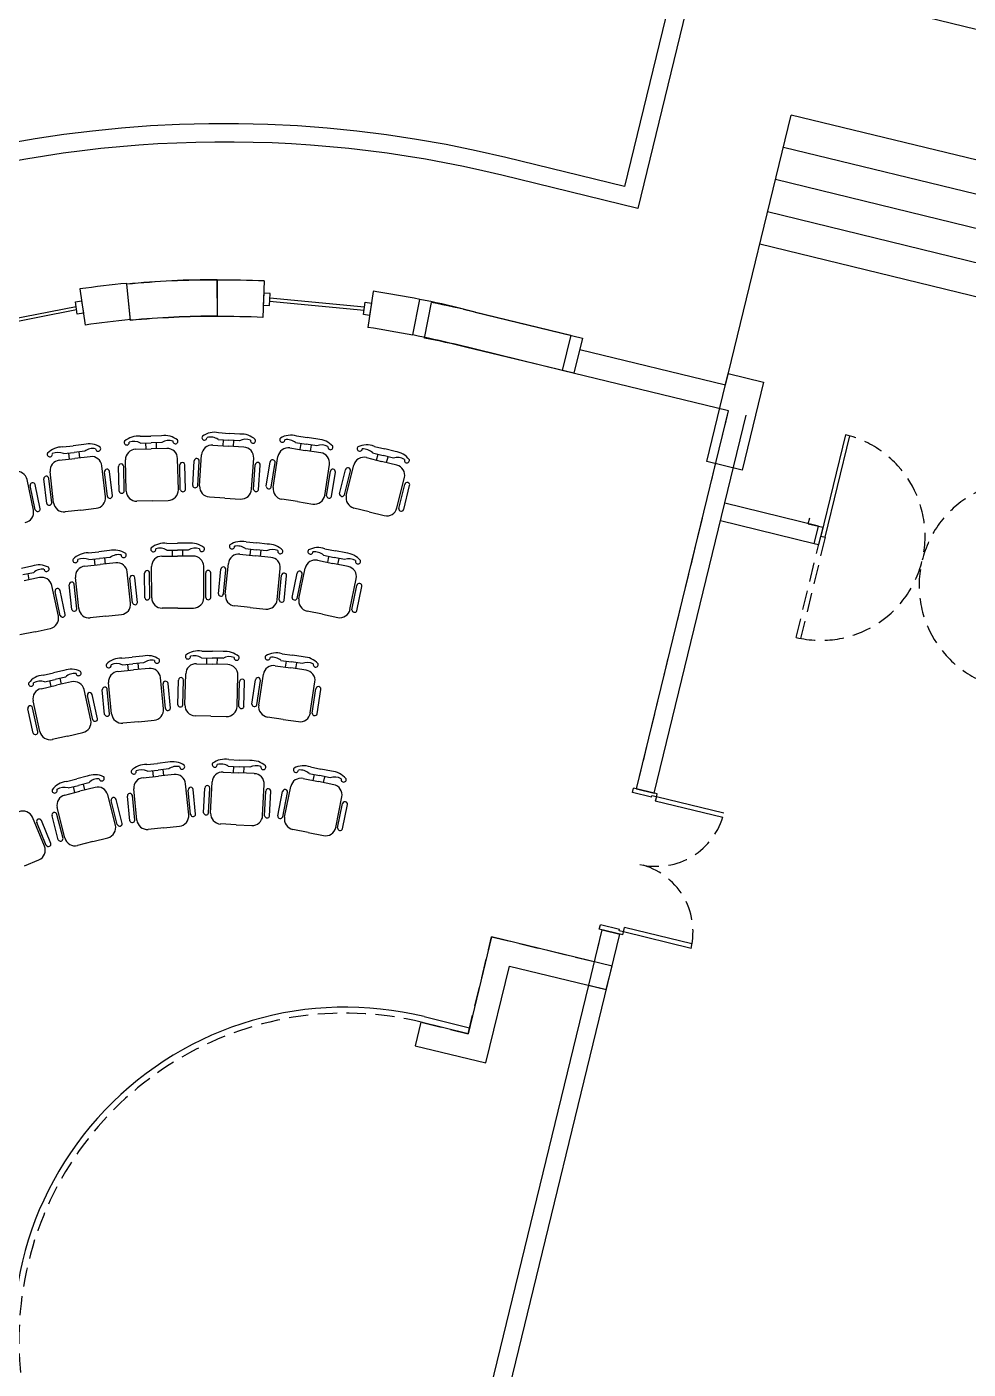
# Model space of a CAD drawing. Header units: feet. Extents: x 50754 to 76410, y 49660 to 67674.
# Drawn here: x 66143.6 to 66455.1, y 59874.4 to 60318.4 of the extents above; entities that cross this region are included whole.
import ezdxf

# ---------------------------------------------------------------- set-up
doc = ezdxf.new("R2010")
doc.units = ezdxf.units.FT
doc.linetypes.add('Amconstr', pattern=[9999, 9999, 0])
doc.linetypes.add('HIDDEN', pattern=[9.525, 6.35, -3.175])
for name, color, linetype in [('06--LINE-1 HID', 2, 'HIDDEN'), ('COL', 6, 'Continuous'), ('E--CONCRETE-1', 6, 'Continuous'), ('F--BLOCKWALL-3', 253, 'Continuous'), ('FOOTPATH', 1, 'Continuous'), ('L--DOORS-1', 1, 'Continuous'), ('L--WINDOW-2', 2, 'Continuous'), ('M--STAIR', 2, 'Continuous'), ('NOITHAT', 21, 'Continuous'), ('WALL', 4, 'Continuous')]:
    doc.layers.add(name, color=color, linetype=linetype)

# ---------------------------------------------------------------- blocks, each defined once
blk = doc.blocks.new('A$C2b783d29')
at = {"color": 253, "linetype": 'HIDDEN'}
for p, q in [((2371.5, 1803.72), (2406, 1803.72)), ((2406, 1803.72), (2406, 1802.22)), ((2406, 1802.22), (2371.53, 1802.22))]:
    blk.add_line(p, q, dxfattribs=at)
at = {"color": 253}
for p, q in [((2403, 1803.72), (2403, 1805.22)), ((2403, 1805.22), (2409, 1805.22)), ((2409, 1803.72), (2403, 1803.72)), ((2440.5, 1803.72), (2406, 1803.72)), ((2406, 1803.72), (2406, 1802.22)), ((2409, 1805.22), (2409, 1803.72)), ((2406, 1802.22), (2440.47, 1802.22))]:
    blk.add_line(p, q, dxfattribs=at)
at = {"color": 253, "linetype": 'HIDDEN'}
for centre, radius, start, end in [((2263.33, 1836.18), 23, 270, 0), ((2309.33, 1836.18), 23, 180, 270), ((2406, 1803.72), 34.5, 180, 0), ((2406, 1734.72), 34.5, 0, 180)]:
    blk.add_arc(centre, radius, start, end, dxfattribs=at)
at = {"layer": '06--LINE-1 HID', "color": 253}
for p, q in [((2218.5, 1893.68), (2218.43, 1878.18)), ((2218.43, 1878.18), (2251.43, 1878.18)), ((2251.43, 1878.18), (2251.5, 1843.18)), ((2251.5, 1843.18), (2262.33, 1843.18)), ((2310.33, 1843.18), (2439, 1843.18))]:
    blk.add_line(p, q, dxfattribs=at)
blk.add_arc((2110.5, 1893.68), 108, 0, 180, dxfattribs=at)
at = {"layer": 'COL', "color": 253}
for p, q in [((2421.29, 2042.5), (2432.59, 2046.53)), ((2441.01, 2017.89), (2429.36, 2015.02)), ((2438.61, 1946.64), (2450.6, 1947.17)), ((2439, 1895.82), (2438.93, 1932.32)), ((2450.93, 1932.32), (2451, 1895.82)), ((2218.43, 1894.26), (2210.43, 1894.26)), ((2210.43, 1894.26), (2210.43, 1870.18)), ((2218.43, 1878.18), (2218.43, 1894.26)), ((2451, 1895.82), (2439, 1895.82)), ((2251.43, 1878.18), (2218.43, 1878.18)), ((2251.43, 1837.18), (2251.43, 1878.18)), ((2210.43, 1870.18), (2243.43, 1870.18)), ((2243.43, 1870.18), (2243.43, 1837.18)), ((2421, 1834.18), (2421, 1846.18)), ((2421, 1846.18), (2451, 1846.18)), ((2451, 1846.18), (2451, 1834.18)), ((2243.43, 1837.18), (2251.43, 1837.18)), ((2451, 1834.18), (2421, 1834.18))]:
    blk.add_line(p, q, dxfattribs=at)
for centre, radius, start, end in [((2170.47, 1953.93), 278, 13.3021, 19.4566), ((2110.5, 1936.32), 328.43, 13.864, 18.8633), ((2110.5, 1932.32), 328.43, 0, 2.4997), ((2110.54, 1932.32), 340.39, 359.9999, 2.4998)]:
    blk.add_arc(centre, radius, start, end, dxfattribs=at)
at = {"layer": 'E--CONCRETE-1', "color": 253}
for p, q in [((2421.36, 2042.5), (2432.67, 2046.53)), ((2441.08, 2017.89), (2429.43, 2015.02)), ((2438.69, 1950.64), (2450.68, 1951.17)), ((2439, 1899.82), (2439, 1936.32)), ((2451, 1936.32), (2451, 1899.82)), ((2451, 1899.82), (2439, 1899.82))]:
    blk.add_line(p, q, dxfattribs=at)
for centre, radius, start, end in [((2170.54, 1953.93), 278, 13.3021, 19.4566), ((2110.57, 1936.32), 328.43, 13.864, 18.8633), ((2110.57, 1936.32), 328.43, 0, 2.4997), ((2110.61, 1936.32), 340.39, 359.9999, 2.4998)]:
    blk.add_arc(centre, radius, start, end, dxfattribs=at)
at = {"layer": 'F--BLOCKWALL-3', "color": 253}
for p, q in [((2427.42, 2061.26), (2416.24, 2056.79)), ((2444.42, 2002.6), (2432.6, 2000.24)), ((2449.61, 1966.8), (2437.6, 1965.71)), ((2439, 1843.18), (2439, 1899.82)), ((2220.5, 1893.67), (2220.43, 1878.18)), ((2447, 1846.18), (2447, 1895.82)), ((1958.67, 1843.18), (2243.5, 1843.18)), ((2243.5, 1843.18), (2262.33, 1843.18)), ((2243.5, 1843.18), (2243.5, 1837.18)), ((2262.33, 1843.18), (2262.33, 1837.18)), ((2310.33, 1843.18), (2439, 1843.18)), ((2310.33, 1843.18), (2310.33, 1837.18)), ((1977.43, 1837.18), (2262.33, 1837.18)), ((2310.33, 1837.18), (2439, 1837.18)), ((2403, 1805.22), (2403, 1837.18)), ((2409, 1805.22), (2409, 1837.18)), ((2409, 1808.72), (2409, 1805.22)), ((2409, 1808.72), (2411, 1808.72)), ((2403, 1805.22), (2409, 1805.22))]:
    blk.add_line(p, q, dxfattribs=at)
for centre, radius, start, end in [((2110.26, 1934.55), 341.53, 19.1516, 21.7775), ((2110.26, 1934.55), 329.49, 19.1516, 21.7775), ((2109, 1935.72), 342.03, 11.2755, 13.9004), ((2109, 1935.72), 329.97, 11.2755, 13.9261), ((2110.5, 1893.68), 110, 359.9975, 180), ((2109, 1935.72), 329.97, 2.5876, 5.2135), ((2109, 1935.72), 342.03, 2.5876, 5.2135)]:
    blk.add_arc(centre, radius, start, end, dxfattribs=at)
at = {"layer": 'L--DOORS-1', "color": 253}
for p, q in [((2262.33, 1844.18), (2263.83, 1844.18)), ((2262.33, 1836.18), (2262.33, 1844.18)), ((2263.83, 1837.68), (2263.83, 1844.18)), ((2308.83, 1837.68), (2308.83, 1844.18)), ((2308.83, 1844.18), (2310.33, 1844.18)), ((2310.33, 1836.18), (2310.33, 1844.18)), ((2262.33, 1836.18), (2263.33, 1836.18)), ((2263.33, 1837.68), (2263.83, 1837.68)), ((2263.33, 1836.18), (2263.33, 1837.68)), ((2263.33, 1813.18), (2263.33, 1836.18)), ((2263.33, 1836.18), (2264.83, 1836.18)), ((2264.83, 1813.23), (2264.83, 1836.18)), ((2307.83, 1813.23), (2307.83, 1836.18)), ((2309.33, 1836.18), (2307.83, 1836.18)), ((2308.83, 1837.68), (2309.33, 1837.68)), ((2309.33, 1836.18), (2309.33, 1837.68)), ((2309.33, 1836.18), (2310.33, 1836.18)), ((2309.33, 1813.18), (2309.33, 1836.18))]:
    blk.add_line(p, q, dxfattribs=at)
at = {"layer": 'L--WINDOW-2', "color": 253}
for p, q in [((2407.42, 2089.19), (2420.6, 2060.71)), ((2408.35, 2089.62), (2421.53, 2061.14)), ((2419.15, 2060.16), (2422.97, 2061.69)), ((2422.97, 2061.69), (2423.74, 2059.79)), ((2419.91, 2058.26), (2419.15, 2060.16)), ((2423.74, 2059.79), (2419.91, 2058.26)), ((2440.48, 2001.8), (2436.55, 2001.04)), ((2436.55, 2001.04), (2436.94, 1999.02)), ((2436.94, 1999.02), (2440.87, 1999.78)), ((2438.39, 1999.33), (2442.91, 1968.23)), ((2439.41, 1999.48), (2443.93, 1968.38)), ((2440.87, 1999.78), (2440.48, 2001.8)), ((2441.37, 1968.12), (2445.47, 1968.49)), ((2441.56, 1966.07), (2441.37, 1968.12)), ((2445.47, 1968.49), (2445.66, 1966.44)), ((2445.66, 1966.44), (2441.56, 1966.07))]:
    blk.add_line(p, q, dxfattribs=at)
at = {"layer": 'M--STAIR', "color": 253}
for p, q in [((2447, 1846.18), (2539, 1846.18)), ((2495, 1683.18), (2495, 1846.18)), ((2506, 1683.18), (2506, 1846.18)), ((2517, 1683.18), (2517, 1846.18)), ((2528, 1683.18), (2528, 1846.18)), ((2539, 1683.18), (2539, 1846.18))]:
    blk.add_line(p, q, dxfattribs=at)
at = {"layer": 'NOITHAT', "color": 253}
for p, q in [((2352.65, 2058.9), (2362, 2063.34)), ((2352.92, 2058.32), (2360.32, 2061.82)), ((2353.64, 2056.82), (2361.03, 2060.32)), ((2331.47, 2051.66), (2329.23, 2056.32)), ((2332.59, 2054.01), (2331.05, 2057.2)), ((2334.59, 2054.99), (2333.06, 2058.17)), ((2355.86, 2055.15), (2363.54, 2057.98)), ((2356.43, 2053.59), (2364.11, 2056.42)), ((2356.66, 2052.98), (2366.37, 2056.57)), ((2313.75, 2048.87), (2311.5, 2053.53)), ((2329.98, 2054.77), (2331.8, 2055.65)), ((2370.74, 2054.5), (2372.53, 2049.64)), ((2371.93, 2051.26), (2373.83, 2051.96)), ((2373.2, 2053.67), (2374.43, 2050.34)), ((2375.3, 2054.43), (2376.52, 2051.11)), ((2313.75, 2048.87), (2315.99, 2044.21)), ((2320.6, 2042.59), (2329.92, 2047.09)), ((2356.41, 2043.7), (2354.62, 2048.55)), ((2374.32, 2044.79), (2372.53, 2049.64)), ((2373.13, 2048.02), (2375.02, 2048.72)), ((2375.65, 2047.02), (2374.43, 2050.34)), ((2377.74, 2047.8), (2376.52, 2051.11)), ((2281.04, 2041.57), (2288.38, 2045.18)), ((2281.77, 2040.08), (2289.11, 2043.69)), ((2282.06, 2039.5), (2291.35, 2044.07)), ((2300.45, 2042.87), (2302.01, 2039.7)), ((2320.88, 2042.01), (2328.25, 2045.56)), ((2321.6, 2040.51), (2328.97, 2044.06)), ((2356.41, 2043.7), (2358.2, 2038.84)), ((2295.9, 2042.46), (2298.19, 2037.82)), ((2297.43, 2039.37), (2299.24, 2040.26)), ((2298.44, 2041.89), (2300, 2038.71)), ((2301.57, 2035.53), (2300, 2038.71)), ((2303.56, 2036.53), (2302.01, 2039.7)), ((2323.81, 2038.78), (2331.5, 2041.55)), ((2324.37, 2037.22), (2332.07, 2039.99)), ((2324.59, 2036.61), (2334.33, 2040.12)), ((2362.63, 2036.8), (2372.34, 2040.38)), ((2362.85, 2036.19), (2370.53, 2039.02)), ((2237.68, 2033.92), (2240.76, 2029.77)), ((2245.58, 2029.05), (2253.9, 2035.21)), ((2282.77, 2030.24), (2280.49, 2034.88)), ((2300.47, 2033.18), (2298.19, 2037.82)), ((2298.95, 2036.27), (2300.77, 2037.17)), ((2338.68, 2038.02), (2340.43, 2033.15)), ((2339.85, 2034.77), (2341.75, 2035.45)), ((2341.14, 2037.17), (2342.34, 2033.83)), ((2343.54, 2030.5), (2342.34, 2033.83)), ((2343.24, 2037.91), (2344.44, 2034.59)), ((2345.63, 2031.27), (2344.44, 2034.59)), ((2363.42, 2034.63), (2371.1, 2037.46)), ((2365.49, 2032.77), (2373.39, 2034.91)), ((2245.97, 2028.53), (2252.54, 2033.4)), ((2246.96, 2027.19), (2253.53, 2032.06)), ((2282.77, 2030.24), (2285.06, 2025.59)), ((2324.27, 2027.33), (2322.51, 2032.2)), ((2342.18, 2028.28), (2340.43, 2033.15)), ((2341.02, 2031.52), (2342.92, 2032.21)), ((2365.92, 2031.17), (2373.82, 2033.3)), ((2366.1, 2030.55), (2376.09, 2033.24)), ((2380.25, 2030.8), (2381.6, 2025.8)), ((2382.63, 2029.75), (2383.55, 2026.33)), ((2384.79, 2030.32), (2385.71, 2026.91)), ((2248.72, 2025.16), (2255.95, 2029)), ((2249.5, 2023.7), (2256.73, 2027.53)), ((2249.8, 2023.13), (2258.95, 2027.98)), ((2263.55, 2026.52), (2265.98, 2021.95)), ((2266.1, 2026.03), (2267.76, 2022.9)), ((2268.08, 2027.06), (2269.74, 2023.94)), ((2289.67, 2024.02), (2298.96, 2028.59)), ((2289.96, 2023.44), (2297.3, 2027.05)), ((2290.69, 2021.95), (2298.03, 2025.56)), ((2324.27, 2027.33), (2326.02, 2022.46)), ((2365.01, 2021.32), (2363.66, 2026.32)), ((2381.15, 2027.46), (2383.1, 2027.99)), ((2382.95, 2020.8), (2381.6, 2025.8)), ((2384.48, 2022.91), (2383.55, 2026.33)), ((2386.63, 2023.5), (2385.71, 2026.91)), ((2265.17, 2023.47), (2266.96, 2024.42)), ((2268.4, 2017.38), (2265.98, 2021.95)), ((2266.79, 2020.43), (2268.57, 2021.37)), ((2269.43, 2019.77), (2267.76, 2022.9)), ((2271.39, 2020.83), (2269.74, 2023.94)), ((2292.59, 2020.01), (2300.32, 2022.7)), ((2293.14, 2018.44), (2300.87, 2021.13)), ((2293.36, 2017.83), (2303.13, 2021.23)), ((2330.43, 2020.38), (2340.17, 2023.89)), ((2330.65, 2019.77), (2338.35, 2022.54)), ((2331.21, 2018.21), (2338.91, 2020.98)), ((2365.01, 2021.32), (2366.36, 2016.32)), ((2382.05, 2024.13), (2384, 2024.66)), ((2250.8, 2013.89), (2248.38, 2018.46)), ((2307.46, 2019.08), (2309.16, 2014.2)), ((2308.59, 2015.83), (2310.5, 2016.49)), ((2309.91, 2018.21), (2311.07, 2014.86)), ((2312.02, 2018.93), (2313.18, 2015.6)), ((2333.23, 2016.26), (2341.18, 2018.22)), ((2333.63, 2014.64), (2341.57, 2016.61)), ((2333.79, 2014.02), (2343.84, 2016.5)), ((2370.59, 2013.89), (2380.59, 2016.59)), ((2250.8, 2013.89), (2253.23, 2009.32)), ((2257.9, 2007.89), (2267.04, 2012.75)), ((2292.93, 2008.55), (2291.23, 2013.44)), ((2310.86, 2009.31), (2309.16, 2014.2)), ((2309.73, 2012.57), (2311.64, 2013.23)), ((2312.24, 2011.52), (2311.07, 2014.86)), ((2314.34, 2012.26), (2313.18, 2015.6)), ((2347.95, 2013.96), (2349.19, 2008.94)), ((2350.3, 2012.86), (2351.15, 2009.42)), ((2352.47, 2013.39), (2353.32, 2009.96)), ((2370.76, 2013.27), (2378.66, 2015.4)), ((2371.19, 2011.66), (2379.09, 2013.8)), ((2258.2, 2007.32), (2265.42, 2011.16)), ((2258.98, 2005.85), (2266.2, 2009.69)), ((2292.93, 2008.55), (2294.64, 2003.66)), ((2332.51, 2004.82), (2331.27, 2009.84)), ((2348.77, 2010.61), (2350.74, 2011.1)), ((2350.43, 2003.91), (2349.19, 2008.94)), ((2349.6, 2007.26), (2351.57, 2007.75)), ((2352, 2005.98), (2351.15, 2009.42)), ((2354.17, 2006.53), (2353.32, 2009.96)), ((2373.09, 2009.63), (2381.14, 2011.05)), ((2373.37, 2007.99), (2381.43, 2009.41)), ((2373.49, 2007.35), (2383.68, 2009.15)), ((2260.42, 2003.58), (2268.14, 2006.3)), ((2260.97, 2002.01), (2268.69, 2004.73)), ((2261.19, 2001.4), (2270.95, 2004.84)), ((2275.29, 2002.71), (2277, 1997.83)), ((2279.85, 2002.57), (2281.02, 1999.24)), ((2299.03, 2001.54), (2308.8, 2004.94)), ((2299.24, 2000.93), (2306.97, 2003.62)), ((2332.51, 2004.82), (2333.75, 1999.79)), ((2371.59, 1998.26), (2370.69, 2003.36)), ((2387.61, 2006.34), (2388.51, 2001.24)), ((2388.21, 2002.94), (2390.2, 2003.29)), ((2389.89, 2005.08), (2390.5, 2001.59)), ((2392.09, 2005.46), (2392.7, 2001.98)), ((2276.43, 1999.46), (2278.34, 2000.13)), ((2277.74, 2001.85), (2278.91, 1998.5)), ((2280.09, 1995.16), (2278.91, 1998.5)), ((2282.19, 1995.91), (2281.02, 1999.24)), ((2299.78, 1999.36), (2307.51, 2002.05)), ((2301.44, 1997.2), (2309.44, 1998.93)), ((2337.93, 1997.27), (2347.97, 1999.75)), ((2338.08, 1996.64), (2346.02, 1998.61)), ((2371.59, 1998.26), (2372.49, 1993.16)), ((2389.41, 1996.15), (2388.51, 2001.24)), ((2388.81, 1999.54), (2390.8, 1999.89)), ((2391.12, 1998.1), (2390.5, 2001.59)), ((2393.31, 1998.5), (2392.7, 2001.98)), ((2260.8, 1992.12), (2259.08, 1997)), ((2278.72, 1992.95), (2277, 1997.83)), ((2277.58, 1996.2), (2279.49, 1996.88)), ((2301.79, 1995.58), (2309.79, 1997.3)), ((2301.93, 1994.94), (2312.05, 1997.13)), ((2316.08, 1994.47), (2317.17, 1989.41)), ((2320.59, 1993.76), (2321.33, 1990.31)), ((2338.48, 1995.03), (2346.42, 1996.99)), ((2340.29, 1992.88), (2348.39, 1994.02)), ((2260.8, 1992.12), (2262.52, 1987.24)), ((2300.38, 1985.78), (2299.29, 1990.84)), ((2316.81, 1991.1), (2318.79, 1991.53)), ((2318.26, 1984.36), (2317.17, 1989.41)), ((2318.4, 1993.31), (2319.15, 1989.84)), ((2319.9, 1986.38), (2319.15, 1989.84)), ((2322.08, 1986.86), (2321.33, 1990.31)), ((2340.52, 1991.24), (2348.62, 1992.37)), ((2340.61, 1990.6), (2350.86, 1992.03)), ((2376.48, 1990.37), (2386.68, 1992.16)), ((2376.59, 1989.73), (2384.65, 1991.15)), ((2376.88, 1988.09), (2384.94, 1989.51)), ((2266.92, 1985.13), (2276.68, 1988.57)), ((2267.13, 1984.52), (2274.85, 1987.24)), ((2267.68, 1982.96), (2275.4, 1985.67)), ((2300.38, 1985.78), (2301.47, 1980.73)), ((2317.54, 1987.73), (2319.51, 1988.15)), ((2338.39, 1981.58), (2337.67, 1986.7)), ((2354.69, 1989.08), (2355.4, 1983.96)), ((2355.16, 1985.66), (2357.17, 1985.94)), ((2356.92, 1987.75), (2357.41, 1984.24)), ((2359.13, 1988.04), (2359.62, 1984.55)), ((2378.58, 1985.89), (2386.74, 1986.59)), ((2378.72, 1984.24), (2386.88, 1984.93)), ((2268.77, 1980.5), (2276.81, 1982.03)), ((2269.08, 1978.86), (2277.12, 1980.4)), ((2338.39, 1981.58), (2339.1, 1976.45)), ((2356.12, 1978.83), (2355.4, 1983.96)), ((2355.64, 1982.25), (2357.65, 1982.53)), ((2357.9, 1980.73), (2357.41, 1984.24)), ((2360.11, 1981.05), (2359.62, 1984.55)), ((2378.78, 1983.59), (2389.09, 1984.47)), ((2392.76, 1981.32), (2393.2, 1976.17)), ((2269.21, 1978.23), (2279.37, 1980.17)), ((2283.34, 1977.42), (2284.31, 1972.34)), ((2285.64, 1976.2), (2286.3, 1972.72)), ((2287.83, 1976.6), (2288.49, 1973.14)), ((2305.57, 1978.08), (2315.69, 1980.27)), ((2305.71, 1977.45), (2313.7, 1979.18)), ((2306.06, 1975.83), (2314.05, 1977.55)), ((2376.08, 1974.71), (2375.64, 1979.86)), ((2393.05, 1977.88), (2395.07, 1978.06)), ((2393.63, 1971.01), (2393.2, 1976.17)), ((2394.91, 1979.87), (2395.21, 1976.34)), ((2395.51, 1972.81), (2395.21, 1976.34)), ((2397.14, 1980.04), (2397.43, 1976.53)), ((2397.73, 1973.01), (2397.43, 1976.53)), ((2267.44, 1969.11), (2266.47, 1974.19)), ((2283.99, 1974.03), (2285.98, 1974.41)), ((2285.29, 1967.26), (2284.31, 1972.34)), ((2286.97, 1969.24), (2286.3, 1972.72)), ((2289.16, 1969.67), (2288.49, 1973.14)), ((2307.44, 1973.48), (2315.58, 1974.22)), ((2307.59, 1971.83), (2315.73, 1972.57)), ((2307.65, 1971.18), (2317.96, 1972.12)), ((2343, 1973.51), (2353.25, 1974.95)), ((2343.09, 1972.87), (2351.19, 1974)), ((2343.32, 1971.22), (2351.42, 1972.36)), ((2376.08, 1974.71), (2376.52, 1969.55)), ((2393.34, 1974.45), (2395.36, 1974.62)), ((2267.44, 1969.11), (2268.41, 1964.03)), ((2284.64, 1970.64), (2286.63, 1971.02)), ((2304.99, 1962.28), (2304.52, 1967.44)), ((2321.63, 1968.99), (2322.1, 1963.84)), ((2323.8, 1967.55), (2324.12, 1964.02)), ((2326.02, 1967.74), (2326.34, 1964.22)), ((2344.89, 1968.9), (2353.07, 1969.2)), ((2344.95, 1967.24), (2353.13, 1967.53)), ((2380.25, 1966.41), (2390.56, 1967.28)), ((2272.45, 1961.29), (2282.61, 1963.23)), ((2321.95, 1965.56), (2323.96, 1965.74)), ((2322.57, 1958.68), (2322.1, 1963.84)), ((2324.44, 1960.49), (2324.12, 1964.02)), ((2326.66, 1960.71), (2326.34, 1964.22)), ((2341.84, 1957.85), (2341.65, 1963.02)), ((2344.98, 1966.6), (2355.32, 1966.97)), ((2358.82, 1963.64), (2359.01, 1958.47)), ((2380.3, 1965.76), (2388.45, 1966.46)), ((2380.44, 1964.11), (2388.59, 1964.8)), ((2272.57, 1960.65), (2280.6, 1962.19)), ((2272.88, 1959.02), (2280.91, 1960.56)), ((2304.99, 1962.28), (2305.46, 1957.13)), ((2322.26, 1962.12), (2324.27, 1962.3)), ((2358.95, 1960.19), (2360.97, 1960.26)), ((2359.19, 1953.3), (2359.01, 1958.47)), ((2360.9, 1962.08), (2361.03, 1958.54)), ((2361.16, 1955), (2361.03, 1958.54)), ((2363.13, 1962.15), (2363.26, 1958.62)), ((2363.39, 1955.09), (2363.26, 1958.62)), ((2381.93, 1960.1), (2390.11, 1960.07)), ((2381.93, 1959.46), (2392.28, 1959.41)), ((2381.94, 1961.77), (2390.12, 1961.73)), ((2273.59, 1956.43), (2281.76, 1956.75)), ((2273.65, 1954.76), (2281.83, 1955.09)), ((2273.68, 1954.12), (2284.02, 1954.53)), ((2309.21, 1954.01), (2319.52, 1954.94)), ((2309.26, 1953.36), (2317.41, 1954.1)), ((2341.84, 1957.85), (2342.02, 1952.68)), ((2359.07, 1956.74), (2361.09, 1956.82)), ((2378.44, 1950.85), (2378.47, 1956.02)), ((2395.65, 1955.95), (2395.62, 1950.77)), ((2397.66, 1954.31), (2397.65, 1950.76)), ((2399.89, 1954.28), (2399.88, 1950.75)), ((2270.57, 1945.36), (2270.37, 1950.54)), ((2287.54, 1951.21), (2287.74, 1946.04)), ((2289.62, 1949.66), (2289.76, 1946.12)), ((2291.85, 1949.74), (2291.99, 1946.21)), ((2309.41, 1951.71), (2317.56, 1952.45)), ((2345.59, 1949.36), (2355.94, 1949.73)), ((2378.44, 1950.85), (2378.42, 1945.67)), ((2395.6, 1945.6), (2395.62, 1950.77)), ((2395.63, 1952.5), (2397.66, 1952.49)), ((2397.63, 1947.22), (2397.65, 1950.76)), ((2399.86, 1947.22), (2399.88, 1950.75)), ((2270.57, 1945.36), (2270.78, 1940.19)), ((2287.67, 1947.76), (2289.7, 1947.84)), ((2287.95, 1940.87), (2287.74, 1946.04)), ((2289.9, 1942.58), (2289.76, 1946.12)), ((2292.13, 1942.68), (2291.99, 1946.21)), ((2345.61, 1948.71), (2353.79, 1949)), ((2345.67, 1947.05), (2353.85, 1947.34)), ((2395.62, 1949.05), (2397.64, 1949.04)), ((2287.81, 1944.32), (2289.83, 1944.4)), ((2381.85, 1941.56), (2390.03, 1941.52)), ((2381.86, 1942.21), (2392.21, 1942.16)), ((2274.36, 1936.88), (2284.7, 1937.29)), ((2274.38, 1936.24), (2282.56, 1936.56)), ((2381.84, 1939.9), (2390.02, 1939.86)), ((2274.45, 1934.57), (2282.62, 1934.9))]:
    blk.add_line(p, q, dxfattribs=at)
for centre, radius, start, end in [((2360.54, 2066.4), 3.39, 295.5334, 26.3465), ((2351.17, 2062.02), 3.45, 205.3612, 295.3612), ((2360.67, 2061.07), 0.831, 295.3612, 115.3612), ((2353.42, 2057.63), 0.844, 125.7192, 284.7831), ((2363.82, 2057.2), 0.831, 290.2384, 110.2384), ((2367.54, 2053.38), 3.39, 19.2531, 110.0662), ((2371.93, 2058), 0.843, 80.0612, 297.7732), ((2368.6, 2052.9), 6.87, 12.8296, 59.6243), ((2368.78, 2054.48), 4.5, 349.5664, 38.0096), ((2328.44, 2050.14), 3.39, 295.8851, 26.6982), ((2330.1, 2050.26), 4.5, 7.9418, 56.385), ((2328.84, 2051.23), 6.87, 346.3271, 33.1217), ((2357.86, 2049.75), 3.45, 110.2384, 200.2384), ((2356.29, 2054.42), 0.844, 120.8164, 279.8803), ((2334.82, 2050.08), 0.843, 108.1781, 325.8902), ((2372.82, 2043.53), 4.5, 2.4672, 50.9104), ((2371.65, 2044.61), 6.87, 340.8525, 27.6472), ((2288.75, 2044.44), 0.831, 296.1937, 116.1937), ((2292.84, 2041.02), 3.39, 25.2084, 116.0215), ((2296.72, 2046.07), 0.843, 86.0165, 303.7285), ((2293.94, 2040.65), 6.87, 18.7849, 65.5795), ((2293.95, 2042.25), 4.5, 355.5217, 43.9648), ((2319.1, 2045.7), 3.45, 205.713, 295.713), ((2328.61, 2044.81), 0.831, 295.713, 115.713), ((2371.16, 2043.56), 3.39, 290.4106, 21.2237), ((2377.5, 2042.9), 0.843, 102.7035, 320.4156), ((2251.87, 2037.93), 3.39, 306.7161, 37.5292), ((2283.58, 2036.4), 3.45, 116.1937, 206.1937), ((2281.54, 2040.89), 0.844, 126.7717, 285.8356), ((2321.38, 2041.33), 0.844, 126.071, 285.1349), ((2324.23, 2038.05), 0.844, 120.3748, 279.4387), ((2331.79, 2040.77), 0.831, 289.7967, 109.7967), ((2335.47, 2036.92), 3.39, 18.8114, 109.6245), ((2339.9, 2041.51), 0.843, 79.6195, 297.3315), ((2336.53, 2036.43), 6.87, 12.3879, 59.1826), ((2336.72, 2038.02), 4.5, 349.1247, 37.5679), ((2361.44, 2040.04), 3.45, 200.2384, 290.2384), ((2370.81, 2038.24), 0.831, 290.2384, 110.2384), ((2299.11, 2031.77), 4.5, 8.4225, 56.8657), ((2297.84, 2032.73), 6.87, 346.8078, 33.6024), ((2325.76, 2033.37), 3.45, 109.7967, 199.7967), ((2363.28, 2035.46), 0.844, 120.5964, 279.6603), ((2373.61, 2034.11), 0.831, 285.1156, 105.1156), ((2381.75, 2034.18), 0.843, 74.9384, 292.6504), ((2377.98, 2029.4), 6.87, 7.7068, 54.5014), ((2243.53, 2031.82), 3.45, 216.5439, 306.5439), ((2253.03, 2032.73), 0.831, 306.5439, 126.5439), ((2264.26, 2030.15), 0.843, 87.7952, 305.5072), ((2261.65, 2024.65), 6.87, 20.5636, 67.3582), ((2261.61, 2026.24), 4.5, 357.3004, 45.7435), ((2297.46, 2031.63), 3.39, 296.3658, 27.1789), ((2303.83, 2031.63), 0.843, 108.6588, 326.3709), ((2340.67, 2027.03), 4.5, 2.0255, 50.4687), ((2339.52, 2028.12), 6.87, 340.4108, 27.2055), ((2367, 2027.21), 3.45, 105.1156, 195.1156), ((2365.85, 2032.01), 0.844, 115.6936, 274.7575), ((2376.96, 2029.97), 3.39, 14.1303, 104.9434), ((2378.3, 2030.96), 4.5, 344.4436, 32.8867), ((2246.59, 2027.95), 0.844, 136.9019, 295.9658), ((2249.24, 2024.5), 0.844, 128.5504, 287.6143), ((2256.34, 2028.27), 0.831, 297.9724, 117.9724), ((2260.53, 2024.98), 3.39, 26.9871, 117.8002), ((2288.15, 2027.12), 3.45, 206.1937, 296.1937), ((2297.67, 2026.3), 0.831, 296.1937, 116.1937), ((2339.01, 2027.07), 3.39, 289.9689, 20.782), ((2345.35, 2026.36), 0.843, 102.2619, 319.9739), ((2251.42, 2020.08), 3.45, 117.9724, 207.9724), ((2265.79, 2016.85), 6.87, 348.5865, 35.3812), ((2290.46, 2022.76), 0.844, 126.5517, 285.6156), ((2300.6, 2021.91), 0.831, 289.1931, 109.1931), ((2304.24, 2018.03), 3.39, 18.2078, 109.0209), ((2308.71, 2022.56), 0.843, 79.0159, 296.7279), ((2305.29, 2017.53), 6.87, 11.7843, 58.579), ((2305.5, 2019.11), 4.5, 348.5211, 36.9643), ((2329.27, 2023.63), 3.45, 199.7967, 289.7967), ((2338.63, 2021.76), 0.831, 289.7967, 109.7967), ((2379.69, 2019.86), 3.39, 285.2878, 16.1008), ((2381.34, 2019.68), 4.5, 357.3444, 45.7876), ((2380.28, 2020.87), 6.87, 335.7297, 22.5243), ((2265.44, 2015.74), 3.39, 298.1446, 28.9576), ((2267.09, 2015.93), 4.5, 10.2012, 58.6444), ((2271.81, 2015.93), 0.843, 110.4375, 328.1496), ((2294.49, 2014.57), 3.45, 109.1931, 199.1931), ((2293.01, 2019.27), 0.844, 119.7712, 278.835), ((2331.08, 2019.04), 0.844, 120.1547, 279.2186), ((2333.58, 2015.49), 0.844, 114.4585, 273.5224), ((2341.37, 2017.41), 0.831, 283.8804, 103.8804), ((2344.64, 2013.21), 3.39, 12.8952, 103.7082), ((2349.52, 2017.31), 0.843, 73.7032, 291.4153), ((2345.64, 2012.61), 6.87, 6.4717, 53.2663), ((2346, 2014.16), 4.5, 343.2084, 31.6516), ((2369.69, 2017.22), 3.45, 195.1156, 285.1156), ((2385.95, 2018.64), 0.843, 97.5807, 315.2928), ((2309.34, 2008.08), 4.5, 1.4219, 49.8651), ((2308.19, 2009.19), 6.87, 339.8072, 26.6019), ((2334.62, 2010.67), 3.45, 103.8804, 193.8804), ((2371.13, 2012.5), 0.844, 115.4736, 274.5375), ((2378.88, 2014.6), 0.831, 285.1156, 105.1156), ((2256.28, 2010.94), 3.45, 207.9724, 297.9724), ((2258.72, 2006.66), 0.844, 128.3304, 287.3943), ((2265.81, 2010.42), 0.831, 297.9724, 117.9724), ((2276.53, 2006.19), 0.843, 79.2237, 296.9357), ((2273.12, 2001.15), 6.87, 11.9921, 58.7867), ((2307.68, 2008.14), 3.39, 289.3653, 20.1784), ((2314, 2007.36), 0.843, 101.6582, 319.3703), ((2374.09, 2003.96), 3.45, 99.9928, 189.9928), ((2373.38, 2008.83), 0.844, 110.5708, 269.6347), ((2381.29, 2010.23), 0.831, 279.9928, 99.9928), ((2384.26, 2005.81), 3.39, 9.0075, 99.8206), ((2389.4, 2009.57), 0.843, 69.8156, 287.5276), ((2385.68, 2006.67), 4.5, 339.3208, 27.7639), ((2385.22, 2005.15), 6.87, 2.584, 49.3786), ((2260.84, 2002.85), 0.844, 119.9789, 279.0428), ((2268.41, 2005.52), 0.831, 289.4009, 109.4009), ((2272.07, 2001.64), 3.39, 18.4156, 109.2287), ((2273.32, 2002.73), 4.5, 348.7289, 37.172), ((2297.89, 2004.8), 3.45, 199.1931, 289.1931), ((2307.24, 2002.83), 0.831, 289.1931, 109.1931), ((2347.15, 2003.04), 3.39, 284.0526, 14.8657), ((2348.8, 2002.83), 4.5, 356.1093, 44.5524), ((2347.76, 2004.04), 6.87, 334.4946, 21.2892), ((2262.33, 1998.15), 3.45, 109.4009, 199.4009), ((2299.66, 2000.19), 0.844, 119.5511, 278.615), ((2309.61, 1998.12), 0.831, 282.1925, 102.1925), ((2317.75, 1997.77), 0.843, 72.0153, 289.7274), ((2313.74, 1993.19), 6.87, 4.7837, 51.5784), ((2337.1, 2000.62), 3.45, 193.8804, 283.8804), ((2346.22, 1997.8), 0.831, 283.8804, 103.8804), ((2353.38, 2001.68), 0.843, 96.3456, 314.0576), ((2386.75, 1996.45), 6.87, 330.6069, 17.4015), ((2277.2, 1991.71), 4.5, 1.6297, 50.0728), ((2276.06, 1992.82), 6.87, 340.015, 26.8096), ((2302.66, 1991.57), 3.45, 102.1925, 192.1925), ((2301.76, 1996.42), 0.844, 112.7706, 271.8345), ((2312.75, 1993.81), 3.39, 11.2072, 102.0203), ((2314.13, 1994.73), 4.5, 341.5205, 29.9637), ((2338.43, 1995.87), 0.844, 114.2385, 273.3024), ((2348.5, 1993.19), 0.831, 277.9642, 97.9642), ((2386.08, 1995.5), 3.39, 280.1649, 10.978), ((2387.7, 1995.17), 4.5, 352.2216, 40.6648), ((2392.2, 1993.72), 0.843, 92.4579, 310.17), ((2275.54, 1991.77), 3.39, 289.573, 20.3861), ((2281.87, 1991.01), 0.843, 101.866, 319.5781), ((2341.09, 1987.18), 3.45, 97.9642, 187.9642), ((2340.55, 1992.08), 0.844, 108.5422, 267.6061), ((2351.32, 1988.67), 3.39, 6.9789, 97.792), ((2356.59, 1992.25), 0.843, 67.787, 285.499), ((2352.77, 1989.48), 4.5, 337.2922, 25.7353), ((2352.26, 1987.97), 6.87, 0.5554, 47.35), ((2375.88, 1993.76), 3.45, 189.9928, 279.9928), ((2376.89, 1988.93), 0.844, 110.3508, 269.4147), ((2384.79, 1990.33), 0.831, 279.9928, 99.9928), ((2265.77, 1988.39), 3.45, 199.4009, 289.4009), ((2275.12, 1986.46), 0.831, 289.4009, 109.4009), ((2316.6, 1983.32), 4.5, 354.4213, 42.8645), ((2315.6, 1984.56), 6.87, 332.8066, 19.6013), ((2378.8, 1985.08), 0.844, 105.448, 264.5119), ((2386.81, 1985.76), 0.831, 274.8699, 94.8699), ((2394.83, 1984.38), 0.843, 64.6927, 282.4048), ((2390.27, 1980.35), 6.87, 357.4612, 44.2558), ((2267.55, 1983.79), 0.844, 119.7589, 278.8228), ((2269.07, 1979.71), 0.844, 111.4074, 270.4713), ((2276.96, 1981.22), 0.831, 280.8293, 100.8293), ((2285.09, 1980.68), 0.843, 70.6521, 288.3642), ((2280.97, 1976.19), 6.87, 3.4206, 50.2152), ((2304.84, 1981.46), 3.45, 192.1925, 282.1925), ((2314.96, 1983.58), 3.39, 282.3647, 13.1778), ((2321.15, 1982.04), 0.843, 94.6577, 312.3697), ((2354.38, 1977.92), 4.5, 350.193, 38.6361), ((2353.48, 1979.23), 6.87, 328.5783, 15.3729), ((2379.07, 1980.16), 3.45, 94.8699, 184.8699), ((2389.37, 1981.09), 3.39, 3.8847, 94.6978), ((2390.86, 1981.83), 4.5, 334.198, 22.6411), ((2269.85, 1974.84), 3.45, 100.8293, 190.8293), ((2280, 1976.84), 3.39, 9.8441, 100.6572), ((2281.4, 1977.73), 4.5, 340.1574, 28.6005), ((2306.03, 1976.67), 0.844, 112.5505, 271.6144), ((2313.88, 1978.37), 0.831, 282.1925, 102.1925), ((2342.52, 1976.93), 3.45, 187.9642, 277.9642), ((2352.77, 1978.3), 3.39, 278.1363, 8.9494), ((2358.82, 1976.31), 0.843, 90.4293, 308.1414), ((2307.66, 1972.67), 0.844, 105.77, 264.8339), ((2315.66, 1973.4), 0.831, 275.1919, 95.1919), ((2318.25, 1968.74), 3.39, 4.2067, 95.0198), ((2323.69, 1972.06), 0.843, 65.0147, 282.7268), ((2319.15, 1968), 6.87, 357.7832, 44.5778), ((2343.35, 1972.07), 0.844, 108.3222, 267.3861), ((2351.3, 1973.18), 0.831, 277.9642, 97.9642), ((2391.85, 1970.19), 4.5, 347.0988, 35.5419), ((2391.02, 1971.55), 6.87, 325.4841, 12.2787), ((2281.97, 1966.56), 3.39, 281.0015, 11.8146), ((2283.6, 1966.26), 4.5, 353.0582, 41.5013), ((2282.63, 1967.52), 6.87, 331.4435, 18.2381), ((2307.96, 1967.75), 3.45, 95.1919, 185.1919), ((2319.74, 1969.49), 4.5, 334.5199, 22.9631), ((2345.07, 1968.08), 0.844, 102.6259, 261.6898), ((2353.1, 1968.36), 0.831, 272.0479, 92.0479), ((2361.05, 1966.59), 0.843, 61.8707, 279.5827), ((2356.29, 1962.79), 6.87, 354.6391, 41.4337), ((2379.95, 1969.84), 3.45, 184.8699, 274.8699), ((2390.26, 1970.66), 3.39, 275.0421, 5.8552), ((2396.2, 1968.34), 0.843, 87.3351, 305.0471), ((2271.8, 1964.68), 3.45, 190.8293, 280.8293), ((2288.11, 1964.87), 0.843, 93.2945, 311.0065), ((2345.1, 1963.15), 3.45, 92.0479, 182.0479), ((2355.43, 1963.58), 3.39, 1.0626, 91.8757), ((2356.96, 1964.24), 4.5, 331.3759, 19.819), ((2380.52, 1964.94), 0.844, 105.228, 264.2919), ((2388.52, 1965.63), 0.831, 274.8699, 94.8699), ((2272.87, 1959.86), 0.844, 111.1874, 270.2513), ((2280.76, 1961.37), 0.831, 280.8293, 100.8293), ((2319.2, 1958.32), 3.39, 275.3641, 6.1772), ((2320.79, 1957.86), 4.5, 347.4208, 35.8639), ((2319.95, 1959.21), 6.87, 325.8061, 12.6007), ((2381.92, 1956.01), 3.45, 89.7471, 179.7471), ((2382.09, 1960.93), 0.844, 100.3252, 259.3891), ((2390.12, 1960.9), 0.831, 269.7471, 89.7471), ((2392.26, 1956.02), 3.39, 358.7619, 89.575), ((2397.99, 1958.81), 0.843, 59.5699, 277.282), ((2393.08, 1955.2), 6.87, 352.3384, 39.133), ((2273.82, 1950.67), 3.45, 92.2578, 182.2578), ((2273.77, 1955.6), 0.844, 102.8359, 261.8998), ((2281.8, 1955.92), 0.831, 272.2578, 92.2578), ((2284.15, 1951.14), 3.39, 1.2726, 92.0856), ((2289.75, 1954.17), 0.843, 62.0806, 279.7927), ((2285.01, 1950.35), 6.87, 354.8491, 41.6437), ((2308.9, 1957.44), 3.45, 185.1919, 275.1919), ((2317.49, 1953.27), 0.831, 275.1919, 95.1919), ((2325.15, 1956.03), 0.843, 87.6571, 305.3691), ((2357.37, 1952.57), 4.5, 344.2767, 32.7199), ((2356.61, 1953.96), 6.87, 322.662, 9.4567), ((2393.8, 1956.62), 4.5, 329.0751, 17.5183), ((2285.67, 1951.8), 4.5, 331.5858, 20.029), ((2309.49, 1952.55), 0.844, 105.55, 264.6139), ((2345.47, 1952.8), 3.45, 182.0479, 272.0479), ((2355.81, 1953.12), 3.39, 272.2201, 3.0332), ((2361.62, 1950.51), 0.843, 84.513, 302.2251), ((2345.8, 1947.88), 0.844, 102.4059, 261.4698), ((2353.82, 1948.17), 0.831, 272.0479, 92.0479), ((2381.87, 1945.66), 3.45, 179.7471, 269.7471), ((2392.21, 1945.55), 3.39, 269.9193, 0.7324), ((2393.75, 1944.94), 4.5, 341.976, 30.4191), ((2393.05, 1946.37), 6.87, 320.3613, 7.1559), ((2284.56, 1940.68), 3.39, 272.43, 3.2431), ((2286.13, 1940.13), 4.5, 344.4867, 32.9298), ((2285.36, 1941.53), 6.87, 322.872, 9.6666), ((2382, 1940.73), 0.844, 100.1052, 259.1691), ((2390.03, 1940.69), 0.831, 269.7471, 89.7471), ((2397.92, 1942.71), 0.843, 82.2123, 299.9243), ((2274.23, 1940.33), 3.45, 182.2578, 272.2578), ((2274.57, 1935.41), 0.844, 102.6159, 261.6798), ((2282.59, 1935.73), 0.831, 272.2578, 92.2578), ((2290.38, 1938.09), 0.843, 84.723, 302.435)]:
    blk.add_arc(centre, radius, start, end, dxfattribs=at)

msp = doc.modelspace()

# ---------------------------------------------------------------- linework, layer by layer
at = {"layer": 'FOOTPATH', "color": 253, "elevation": 0.01704}
for points in [[(67885.6226, 59364.75647), (68003.66664, 59849.59315), (67632.14955, 59940.04706), (67676.36348, 60121.64487, 1), (67052.58563, 60273.51715), (67010.97387, 60102.60713), (66593.05246, 60204.35918), (66612.92486, 60285.98018), (66361.27617, 60347.24952), (66341.40376, 60265.62853), (66302.18081, 60275.17821, 1), (66116.37139, 59512.01198), (66140.52065, 59506.13232), (66106.65743, 59367.04754), (66268.44525, 59327.65677), (66233.97427, 59186.07571), (66134.86937, 59210.20495), (66054.43856, 58879.85525), (66106.90585, 58867.08095), (65979.90682, 58345.46383), (66026.54442, 58334.1089), (65943.91014, 57994.70901), (66405.24729, 57882.38645)], [(67879.7929, 59366.17584), (67996.41757, 59845.18282), (67624.90048, 59935.63673), (67670.53378, 60123.06423, 1), (67058.41533, 60272.09778), (67015.3842, 60095.35806), (66585.80339, 60199.94885), (66605.6758, 60281.56984), (66365.6865, 60340.00046), (66345.81409, 60258.37946), (66300.76144, 60269.34851, 1), (66117.79076, 59517.84168), (66147.76971, 59510.54265), (66113.9065, 59371.45787), (66275.69432, 59332.06711), (66238.3846, 59178.82665), (66139.27971, 59202.95589), (66061.68762, 58884.26559), (66114.15492, 58871.49128), (65987.15589, 58349.87416), (66033.79349, 58338.51923), (65951.15921, 57999.11935), (66406.66665, 57888.21615)]]:
    msp.add_lwpolyline(points, format="xyb", dxfattribs=at)

# ---------------------------------------------------------------- block references
at = {"layer": 'WALL', "color": 253, "linetype": 'Amconstr', "lineweight": 25, "rotation": 76.31633277806492}
msp.add_blockref('A$C2b783d29', (67589.70836, 57385.58811, 0.01704), dxfattribs=at)

doc.saveas('drawing.dxf')
